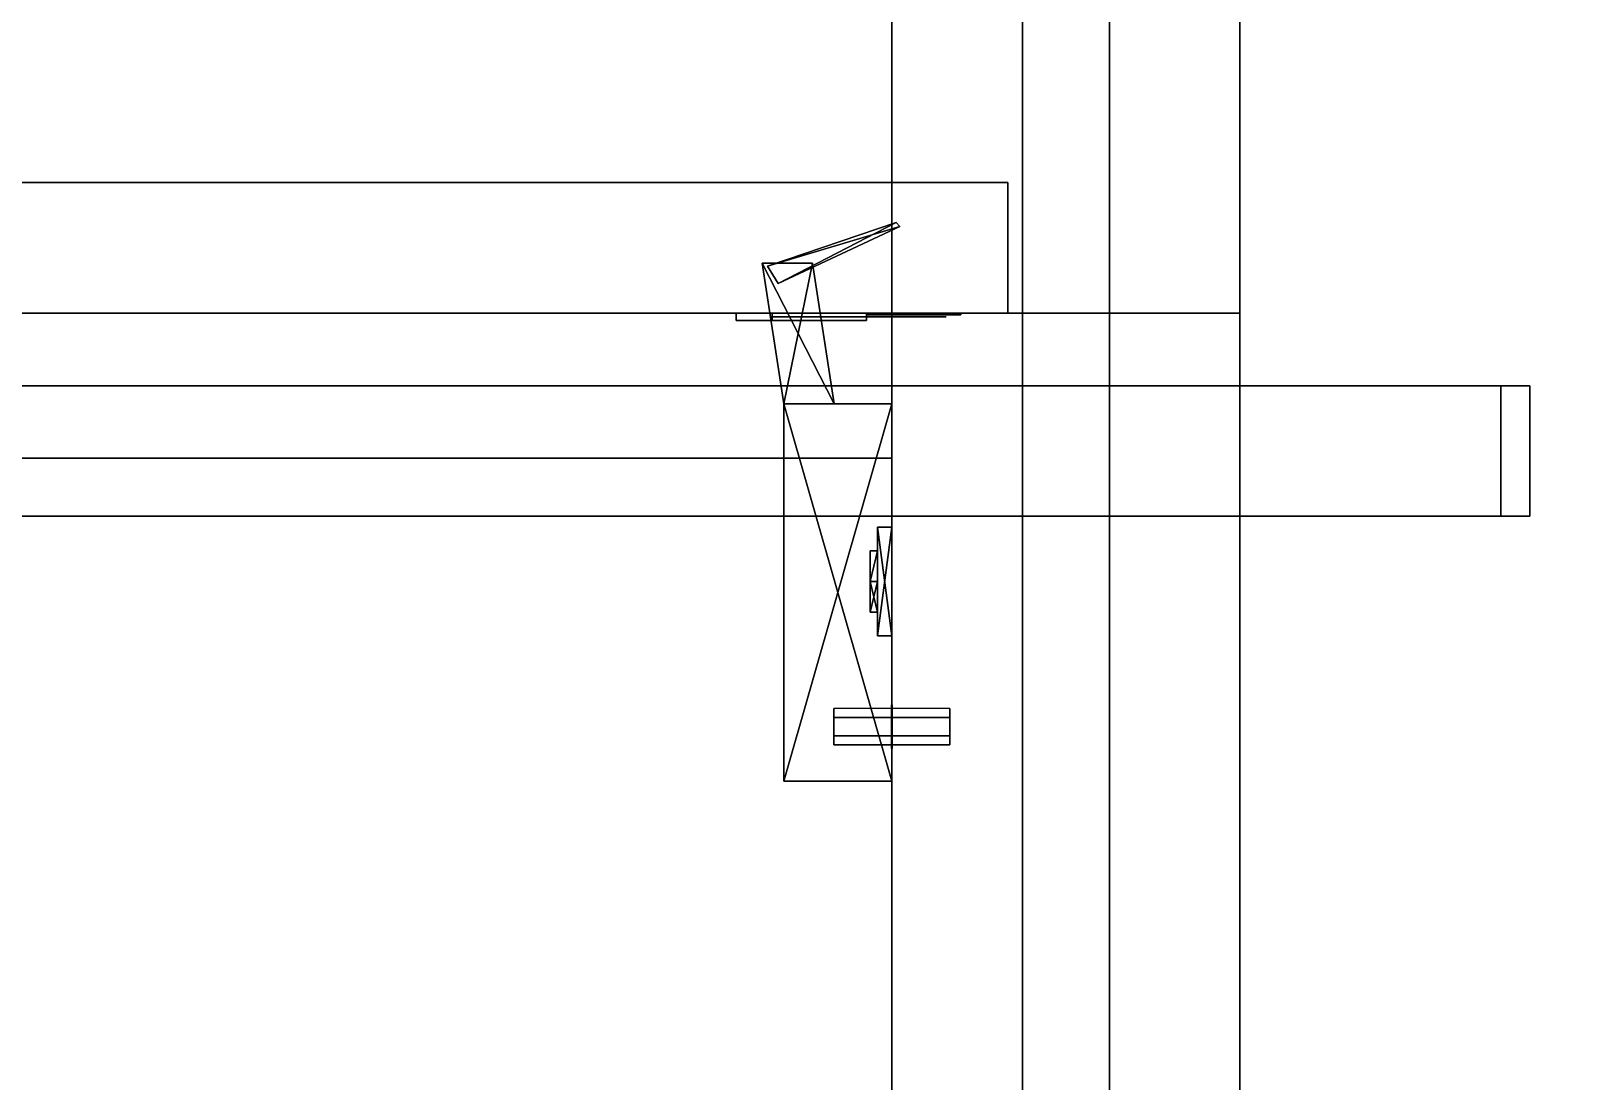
# Model space of a CAD drawing. Extents: x 0 to 5228, y -2725 to 0.
# Drawn here: x 3617.8 to 3831, y -1920.9 to -1776.1 of the extents above; entities that cross this region are included whole.
import ezdxf

# ---------------------------------------------------------------- set-up
doc = ezdxf.new("R2010")
doc.units = 0
for name, color, linetype in [('LAYER0', 7, 'CONTINUOUS'), ('LAYER1', 7, 'CONTINUOUS'), ('LAYER103', 7, 'CONTINUOUS'), ('LAYER104', 254, 'CONTINUOUS'), ('LAYER108', 28, 'CONTINUOUS'), ('LAYER109', 253, 'CONTINUOUS'), ('LAYER110', 28, 'CONTINUOUS'), ('LAYER111', 253, 'CONTINUOUS'), ('LAYER112', 251, 'CONTINUOUS'), ('LAYER3', 251, 'CONTINUOUS'), ('LAYER390', 251, 'CONTINUOUS'), ('LAYER394', 7, 'CONTINUOUS'), ('LAYER395', 7, 'CONTINUOUS'), ('LAYER396', 7, 'CONTINUOUS'), ('LAYER405', 7, 'CONTINUOUS'), ('LAYER419', 7, 'CONTINUOUS'), ('LAYER5', 251, 'CONTINUOUS'), ('LAYER847', 7, 'CONTINUOUS'), ('LAYER90', 7, 'CONTINUOUS'), ('LAYER91', 7, 'CONTINUOUS'), ('LAYER93', 7, 'CONTINUOUS')]:
    doc.layers.add(name, color=color, linetype=linetype)

msp = doc.modelspace()

# ---------------------------------------------------------------- linework, layer by layer
at = {"layer": 'LAYER0', "invisible_edges": 1}
for points in [[(5227.5, 0), (0, -2725.14), (0, 0), (5227.5, 0)], [(5227.5, -2725.14, 5), (0, 0, 5), (0, -2725.14, 5), (5227.5, -2725.14, 5)], [(0, 0, 5), (5227.5, -2725.14, 5), (5227.5, 0, 5), (0, 0, 5)], [(0, -2725.14), (5227.5, 0), (5227.5, -2725.14), (0, -2725.14)]]:
    msp.add_3dface(points, dxfattribs=at)
at = {"layer": 'LAYER103', "invisible_edges": 1}
for points in [[(3072.5, -2140.4, 2051), (3736.5, -1835, 2051), (3736.5, -2140.4, 2051), (3072.5, -2140.4, 2051)], [(3736.5, -1835, 2051), (3072.5, -2140.4, 2051), (3072.5, -1835, 2051), (3736.5, -1835, 2051)], [(3072.5, -1835, 2069), (3736.5, -1835, 2051), (3072.5, -1835, 2051), (3072.5, -1835, 2069)], [(3736.5, -1835, 2051), (3072.5, -1835, 2069), (3736.5, -1835, 2069), (3736.5, -1835, 2051)], [(3072.5, -1835, 2069), (3736.5, -2140.4, 2069), (3736.5, -1835, 2069), (3072.5, -1835, 2069)], [(3736.5, -2140.4, 2069), (3072.5, -1835, 2069), (3072.5, -2140.4, 2069), (3736.5, -2140.4, 2069)], [(3736.5, -2140.4, 2069), (3736.5, -1835, 2051), (3736.5, -1835, 2069), (3736.5, -2140.4, 2069)], [(3736.5, -1835, 2051), (3736.5, -2140.4, 2069), (3736.5, -2140.4, 2051), (3736.5, -1835, 2051)]]:
    msp.add_3dface(points, dxfattribs=at)
at = {"layer": 'LAYER104'}
for points in [[(3728.5, -1869.5, 2048.5), (3728.5, -1874.5, 2048.5), (3728.5, -1873.25, 2050.665), (3728.5, -1870.75, 2050.665)], [(3728.5, -1869.5, 2048.5), (3728.5, -1870.75, 2046.335), (3728.5, -1873.25, 2046.335), (3728.5, -1874.5, 2048.5)], [(3736.45, -1875, 2048.5), (3736.45, -1869, 2048.5), (3736.45, -1870.5, 2051.098), (3736.45, -1873.5, 2051.098)], [(3736.45, -1875, 2048.5), (3736.45, -1869, 2048.5), (3736.45, -1870.5, 2045.902), (3736.45, -1873.5, 2045.902)], [(3736.55, -1875, 2048.5), (3736.55, -1869, 2048.5), (3736.55, -1870.5, 2051.098), (3736.55, -1873.5, 2051.098)], [(3736.55, -1875, 2048.5), (3736.55, -1869, 2048.5), (3736.55, -1870.5, 2045.902), (3736.55, -1873.5, 2045.902)], [(3744.5, -1869.5, 2048.5), (3744.5, -1874.5, 2048.5), (3744.5, -1873.25, 2050.665), (3744.5, -1870.75, 2050.665)], [(3744.5, -1869.5, 2048.5), (3744.5, -1870.75, 2046.335), (3744.5, -1873.25, 2046.335), (3744.5, -1874.5, 2048.5)]]:
    msp.add_3dface(points, dxfattribs=at)
at = {"layer": 'LAYER108'}
for points in [[(3715, -1816, 1769), (3715, -1815, 1769), (3715, -1816, 1769)], [(3733, -1816, 1727), (3733, -1815, 1727), (3715, -1815, 1727), (3715, -1816, 1727)], [(3715, -1815, 1727), (3715, -1815, 1769), (3715, -1816, 1769), (3715, -1816, 1727)], [(3733, -1816, 1769), (3733, -1815, 1769), (3715, -1815, 1769), (3715, -1816, 1769)], [(3715, -1815, 1727), (3733, -1815, 1727), (3733, -1815, 1769), (3715, -1815, 1769)], [(3715, -1816, 1727), (3733, -1816, 1727), (3733, -1816, 1727), (3715, -1816, 1727)], [(3715, -1816, 1769), (3733, -1816, 1769), (3733, -1816, 1769), (3715, -1816, 1769)], [(3720, -1815, 1739), (3720, -1815, 1757), (3720, -1815, 1739)], [(3720, -1816, 1739), (3720, -1815, 1739), (3720, -1815, 1757), (3720, -1816, 1757)], [(3720, -1816, 1739), (3720, -1815, 1739), (3733, -1815, 1739), (3733, -1816, 1739)], [(3720, -1816, 1757), (3720, -1815, 1757), (3733, -1815, 1757), (3733, -1816, 1757)], [(3733, -1815, 1739), (3733, -1815, 1727), (3733, -1815, 1739)], [(3733, -1815, 1757), (3733, -1815, 1769), (3733, -1815, 1757)], [(3733, -1816, 1739), (3733, -1815, 1739), (3733, -1815, 1727), (3733, -1816, 1727)], [(3733, -1816, 1757), (3733, -1815, 1757), (3733, -1815, 1769), (3733, -1816, 1769)]]:
    msp.add_3dface(points, dxfattribs=at)
for points, invisible_edges in [([(3715, -1816, 1769), (3715, -1816, 1727), (3720, -1816, 1739), (3720, -1816, 1757)], 10), ([(3715, -1816, 1727), (3720, -1816, 1739), (3733, -1816, 1739), (3733, -1816, 1727)], 1), ([(3715, -1816, 1769), (3720, -1816, 1757), (3733, -1816, 1757), (3733, -1816, 1769)], 1), ([(3733, -1815.5, 1757), (3733, -1815.5, 1739), (3720, -1815.5, 1739), (3720, -1815.5, 1757)], 1), ([(3733, -1815.25, 1735), (3737.975, -1815.25, 1735.99), (3737, -1815.25, 1742.5), (3733, -1815.25, 1739)], 2), ([(3737.975, -1815.25, 1760.01), (3733, -1815.25, 1761), (3733, -1815.25, 1757), (3737, -1815.25, 1753.5)], 8), ([(3737.209, -1815.5, 1753.317), (3737, -1815.5, 1742.5), (3733, -1815.5, 1739), (3733, -1815.5, 1757)], 5), ([(3737.975, -1815.25, 1735.99), (3742.192, -1815.25, 1738.808), (3740.5, -1815.25, 1742.5), (3737, -1815.25, 1742.5)], 10), ([(3742.192, -1815.25, 1757.192), (3737.975, -1815.25, 1760.01), (3737, -1815.25, 1753.5), (3740.5, -1815.25, 1753.5)], 10), ([(3744, -1815.5, 1753.5), (3744, -1815.5, 1742.5), (3737, -1815.5, 1742.5), (3737.209, -1815.5, 1753.317)], 4), ([(3742.192, -1815.25, 1738.808), (3745.01, -1815.25, 1743.025), (3744, -1815.25, 1742.5), (3740.5, -1815.25, 1742.5)], 10), ([(3745.01, -1815.25, 1752.975), (3742.192, -1815.25, 1757.192), (3740.5, -1815.25, 1753.5), (3744, -1815.25, 1753.5)], 10), ([(3745.01, -1815.25, 1743.025), (3746, -1815.25, 1748), (3744, -1815.25, 1748), (3744, -1815.25, 1742.5)], 10), ([(3746, -1815.25, 1748), (3745.01, -1815.25, 1752.975), (3744, -1815.25, 1753.5), (3744, -1815.25, 1748)], 10)]:
    msp.add_3dface(points, dxfattribs=dict(at, invisible_edges=invisible_edges))
at = {"layer": 'LAYER109'}
for points in [[(3719.318, -1808.544, 1742.348), (3737.091, -1802.5, 1742.348), (3720.808, -1810.925, 1742.348), (3719.318, -1808.544, 1742.348)], [(3737.091, -1802.5, 1753.652), (3719.318, -1808.544, 1753.652), (3737.582, -1803.077, 1753.652), (3737.091, -1802.5, 1753.652)], [(3719.318, -1808.544, 1742.348), (3737.091, -1802.5, 1753.652), (3737.091, -1802.5, 1742.348), (3719.318, -1808.544, 1742.348)], [(3719.318, -1808.544, 1753.652), (3737.091, -1802.5, 1753.652), (3719.318, -1808.544, 1742.348), (3719.318, -1808.544, 1753.652)], [(3737.582, -1803.077, 1753.652), (3719.318, -1808.544, 1753.652), (3720.808, -1810.925, 1753.652), (3737.582, -1803.077, 1753.652)], [(3720.808, -1810.925, 1742.348), (3737.091, -1802.5, 1742.348), (3737.582, -1803.077, 1742.348), (3720.808, -1810.925, 1742.348)], [(3728.542, -1827.5, 1741.217), (3718.594, -1808.135, 1741.217), (3725.558, -1808.135, 1741.217), (3728.542, -1827.5, 1741.217)], [(3721.579, -1827.5, 1741.217), (3718.594, -1808.135, 1741.217), (3728.542, -1827.5, 1741.217), (3721.579, -1827.5, 1741.217)], [(3718.594, -1808.135, 1754.783), (3721.579, -1827.5, 1754.783), (3725.558, -1808.135, 1754.783), (3718.594, -1808.135, 1754.783)], [(3721.579, -1827.5, 1741.217), (3718.594, -1808.135, 1754.783), (3718.594, -1808.135, 1741.217), (3721.579, -1827.5, 1741.217)], [(3721.579, -1827.5, 1754.783), (3718.594, -1808.135, 1754.783), (3721.579, -1827.5, 1741.217), (3721.579, -1827.5, 1754.783)], [(3725.558, -1808.135, 1754.783), (3721.579, -1827.5, 1754.783), (3728.542, -1827.5, 1754.783), (3725.558, -1808.135, 1754.783)], [(3736.5, -1879.5, 1741.217), (3721.579, -1827.5, 1741.217), (3736.5, -1827.5, 1741.217), (3736.5, -1879.5, 1741.217)], [(3721.579, -1879.5, 1741.217), (3721.579, -1827.5, 1741.217), (3736.5, -1879.5, 1741.217), (3721.579, -1879.5, 1741.217)], [(3736.5, -1827.5, 1754.783), (3721.579, -1879.5, 1754.783), (3736.5, -1879.5, 1754.783), (3736.5, -1827.5, 1754.783)], [(3721.579, -1827.5, 1754.783), (3721.579, -1879.5, 1754.783), (3736.5, -1827.5, 1754.783), (3721.579, -1827.5, 1754.783)], [(3721.579, -1879.5, 1741.217), (3721.579, -1827.5, 1754.783), (3721.579, -1827.5, 1741.217), (3721.579, -1879.5, 1741.217)], [(3721.579, -1879.5, 1754.783), (3721.579, -1827.5, 1754.783), (3721.579, -1879.5, 1741.217), (3721.579, -1879.5, 1754.783)], [(3736.5, -1859.5, 1774), (3736.5, -1844.5, 1774), (3734.51, -1844.5, 1774), (3736.5, -1859.5, 1774)], [(3734.51, -1859.5, 1774), (3736.5, -1859.5, 1774), (3734.51, -1844.5, 1774), (3734.51, -1859.5, 1774)], [(3736.5, -1844.5, 1722), (3736.5, -1859.5, 1722), (3734.51, -1859.5, 1722), (3736.5, -1844.5, 1722)], [(3734.51, -1844.5, 1722), (3736.5, -1844.5, 1722), (3734.51, -1859.5, 1722), (3734.51, -1844.5, 1722)], [(3734.51, -1844.5, 1774), (3736.5, -1844.5, 1774), (3736.5, -1844.5, 1722), (3734.51, -1844.5, 1774)], [(3734.51, -1844.5, 1722), (3734.51, -1844.5, 1774), (3736.5, -1844.5, 1722), (3734.51, -1844.5, 1722)], [(3734.51, -1859.5, 1774), (3734.51, -1844.5, 1774), (3734.51, -1844.5, 1722), (3734.51, -1859.5, 1774)], [(3734.51, -1859.5, 1722), (3734.51, -1859.5, 1774), (3734.51, -1844.5, 1722), (3734.51, -1859.5, 1722)], [(3734.51, -1847.757, 1766.087), (3733.516, -1852, 1761.291), (3733.516, -1847.757, 1766.087), (3734.51, -1847.757, 1766.087)], [(3734.51, -1852, 1761.291), (3733.516, -1852, 1761.291), (3734.51, -1847.757, 1766.087), (3734.51, -1852, 1761.291)], [(3734.51, -1847.757, 1766.087), (3733.516, -1852, 1770.883), (3734.51, -1852, 1770.883), (3734.51, -1847.757, 1766.087)], [(3733.516, -1847.757, 1766.087), (3733.516, -1852, 1770.883), (3734.51, -1847.757, 1766.087), (3733.516, -1847.757, 1766.087)], [(3733.516, -1847.757, 1766.087), (3733.516, -1856.243, 1766.087), (3733.516, -1852, 1770.883), (3733.516, -1847.757, 1766.087)], [(3733.516, -1852, 1761.291), (3733.516, -1856.243, 1766.087), (3733.516, -1847.757, 1766.087), (3733.516, -1852, 1761.291)], [(3734.51, -1847.757, 1729.913), (3733.516, -1852, 1725.117), (3733.516, -1847.757, 1729.913), (3734.51, -1847.757, 1729.913)], [(3734.51, -1852, 1725.117), (3733.516, -1852, 1725.117), (3734.51, -1847.757, 1729.913), (3734.51, -1852, 1725.117)], [(3734.51, -1847.757, 1729.913), (3733.516, -1852, 1734.709), (3734.51, -1852, 1734.709), (3734.51, -1847.757, 1729.913)], [(3733.516, -1847.757, 1729.913), (3733.516, -1852, 1734.709), (3734.51, -1847.757, 1729.913), (3733.516, -1847.757, 1729.913)], [(3733.516, -1847.757, 1729.913), (3733.516, -1856.243, 1729.913), (3733.516, -1852, 1734.709), (3733.516, -1847.757, 1729.913)], [(3733.516, -1852, 1725.117), (3733.516, -1856.243, 1729.913), (3733.516, -1847.757, 1729.913), (3733.516, -1852, 1725.117)], [(3734.51, -1847.757, 1766.087), (3734.51, -1852, 1761.291), (3734.51, -1852, 1770.883), (3734.51, -1847.757, 1766.087)], [(3734.51, -1847.757, 1729.913), (3734.51, -1852, 1725.117), (3734.51, -1852, 1734.709), (3734.51, -1847.757, 1729.913)], [(3734.51, -1852, 1761.291), (3733.516, -1856.243, 1766.087), (3733.516, -1852, 1761.291), (3734.51, -1852, 1761.291)], [(3734.51, -1856.243, 1766.087), (3733.516, -1856.243, 1766.087), (3734.51, -1852, 1761.291), (3734.51, -1856.243, 1766.087)], [(3734.51, -1856.243, 1766.087), (3733.516, -1852, 1770.883), (3733.516, -1856.243, 1766.087), (3734.51, -1856.243, 1766.087)], [(3734.51, -1852, 1770.883), (3733.516, -1852, 1770.883), (3734.51, -1856.243, 1766.087), (3734.51, -1852, 1770.883)], [(3734.51, -1852, 1725.117), (3733.516, -1856.243, 1729.913), (3733.516, -1852, 1725.117), (3734.51, -1852, 1725.117)], [(3734.51, -1856.243, 1729.913), (3733.516, -1856.243, 1729.913), (3734.51, -1852, 1725.117), (3734.51, -1856.243, 1729.913)], [(3734.51, -1856.243, 1729.913), (3733.516, -1852, 1734.709), (3733.516, -1856.243, 1729.913), (3734.51, -1856.243, 1729.913)], [(3734.51, -1852, 1734.709), (3733.516, -1852, 1734.709), (3734.51, -1856.243, 1729.913), (3734.51, -1852, 1734.709)], [(3734.51, -1852, 1761.291), (3734.51, -1856.243, 1766.087), (3734.51, -1852, 1770.883), (3734.51, -1852, 1761.291)], [(3734.51, -1852, 1725.117), (3734.51, -1856.243, 1729.913), (3734.51, -1852, 1734.709), (3734.51, -1852, 1725.117)], [(3736.5, -1859.5, 1722), (3736.5, -1859.5, 1774), (3734.51, -1859.5, 1774), (3736.5, -1859.5, 1722)], [(3734.51, -1859.5, 1722), (3736.5, -1859.5, 1722), (3734.51, -1859.5, 1774), (3734.51, -1859.5, 1722)], [(3736.5, -1879.5, 1754.783), (3721.579, -1879.5, 1741.217), (3736.5, -1879.5, 1741.217), (3736.5, -1879.5, 1754.783)], [(3721.579, -1879.5, 1754.783), (3721.579, -1879.5, 1741.217), (3736.5, -1879.5, 1754.783), (3721.579, -1879.5, 1754.783)]]:
    msp.add_3dface(points, dxfattribs=at)
at = {"layer": 'LAYER110'}
for points in [[(3715, -1816, 2393), (3715, -1815, 2393), (3715, -1816, 2393)], [(3733, -1816, 2351), (3733, -1815, 2351), (3715, -1815, 2351), (3715, -1816, 2351)], [(3715, -1815, 2351), (3715, -1815, 2393), (3715, -1816, 2393), (3715, -1816, 2351)], [(3733, -1816, 2393), (3733, -1815, 2393), (3715, -1815, 2393), (3715, -1816, 2393)], [(3715, -1815, 2351), (3733, -1815, 2351), (3733, -1815, 2393), (3715, -1815, 2393)], [(3715, -1816, 2351), (3733, -1816, 2351), (3733, -1816, 2351), (3715, -1816, 2351)], [(3715, -1816, 2393), (3733, -1816, 2393), (3733, -1816, 2393), (3715, -1816, 2393)], [(3720, -1815, 2363), (3720, -1815, 2381), (3720, -1815, 2363)], [(3720, -1816, 2363), (3720, -1815, 2363), (3720, -1815, 2381), (3720, -1816, 2381)], [(3720, -1816, 2363), (3720, -1815, 2363), (3733, -1815, 2363), (3733, -1816, 2363)], [(3720, -1816, 2381), (3720, -1815, 2381), (3733, -1815, 2381), (3733, -1816, 2381)], [(3733, -1815, 2363), (3733, -1815, 2351), (3733, -1815, 2363)], [(3733, -1815, 2381), (3733, -1815, 2393), (3733, -1815, 2381)], [(3733, -1816, 2363), (3733, -1815, 2363), (3733, -1815, 2351), (3733, -1816, 2351)], [(3733, -1816, 2381), (3733, -1815, 2381), (3733, -1815, 2393), (3733, -1816, 2393)]]:
    msp.add_3dface(points, dxfattribs=at)
for points, invisible_edges in [([(3715, -1816, 2393), (3715, -1816, 2351), (3720, -1816, 2363), (3720, -1816, 2381)], 10), ([(3715, -1816, 2351), (3720, -1816, 2363), (3733, -1816, 2363), (3733, -1816, 2351)], 1), ([(3715, -1816, 2393), (3720, -1816, 2381), (3733, -1816, 2381), (3733, -1816, 2393)], 1), ([(3733, -1815.5, 2381), (3733, -1815.5, 2363), (3720, -1815.5, 2363), (3720, -1815.5, 2381)], 1), ([(3733, -1815.25, 2359), (3737.975, -1815.25, 2359.99), (3737, -1815.25, 2366.5), (3733, -1815.25, 2363)], 2), ([(3737.975, -1815.25, 2384.01), (3733, -1815.25, 2385), (3733, -1815.25, 2381), (3737, -1815.25, 2377.5)], 8), ([(3737.209, -1815.5, 2377.317), (3737, -1815.5, 2366.5), (3733, -1815.5, 2363), (3733, -1815.5, 2381)], 5), ([(3737.975, -1815.25, 2359.99), (3742.192, -1815.25, 2362.808), (3740.5, -1815.25, 2366.5), (3737, -1815.25, 2366.5)], 10), ([(3742.192, -1815.25, 2381.192), (3737.975, -1815.25, 2384.01), (3737, -1815.25, 2377.5), (3740.5, -1815.25, 2377.5)], 10), ([(3744, -1815.5, 2377.5), (3744, -1815.5, 2366.5), (3737, -1815.5, 2366.5), (3737.209, -1815.5, 2377.317)], 4), ([(3742.192, -1815.25, 2362.808), (3745.01, -1815.25, 2367.025), (3744, -1815.25, 2366.5), (3740.5, -1815.25, 2366.5)], 10), ([(3745.01, -1815.25, 2376.975), (3742.192, -1815.25, 2381.192), (3740.5, -1815.25, 2377.5), (3744, -1815.25, 2377.5)], 10), ([(3745.01, -1815.25, 2367.025), (3746, -1815.25, 2372), (3744, -1815.25, 2372), (3744, -1815.25, 2366.5)], 10), ([(3746, -1815.25, 2372), (3745.01, -1815.25, 2376.975), (3744, -1815.25, 2377.5), (3744, -1815.25, 2372)], 10)]:
    msp.add_3dface(points, dxfattribs=dict(at, invisible_edges=invisible_edges))
at = {"layer": 'LAYER111'}
for points in [[(3719.318, -1808.544, 2366.348), (3737.091, -1802.5, 2366.348), (3720.808, -1810.925, 2366.348), (3719.318, -1808.544, 2366.348)], [(3737.091, -1802.5, 2377.652), (3719.318, -1808.544, 2377.652), (3737.582, -1803.077, 2377.652), (3737.091, -1802.5, 2377.652)], [(3719.318, -1808.544, 2366.348), (3737.091, -1802.5, 2377.652), (3737.091, -1802.5, 2366.348), (3719.318, -1808.544, 2366.348)], [(3719.318, -1808.544, 2377.652), (3737.091, -1802.5, 2377.652), (3719.318, -1808.544, 2366.348), (3719.318, -1808.544, 2377.652)], [(3737.582, -1803.077, 2377.652), (3719.318, -1808.544, 2377.652), (3720.808, -1810.925, 2377.652), (3737.582, -1803.077, 2377.652)], [(3720.808, -1810.925, 2366.348), (3737.091, -1802.5, 2366.348), (3737.582, -1803.077, 2366.348), (3720.808, -1810.925, 2366.348)], [(3728.542, -1827.5, 2365.217), (3718.594, -1808.135, 2365.217), (3725.558, -1808.135, 2365.217), (3728.542, -1827.5, 2365.217)], [(3721.579, -1827.5, 2365.217), (3718.594, -1808.135, 2365.217), (3728.542, -1827.5, 2365.217), (3721.579, -1827.5, 2365.217)], [(3718.594, -1808.135, 2378.783), (3721.579, -1827.5, 2378.783), (3725.558, -1808.135, 2378.783), (3718.594, -1808.135, 2378.783)], [(3721.579, -1827.5, 2365.217), (3718.594, -1808.135, 2378.783), (3718.594, -1808.135, 2365.217), (3721.579, -1827.5, 2365.217)], [(3721.579, -1827.5, 2378.783), (3718.594, -1808.135, 2378.783), (3721.579, -1827.5, 2365.217), (3721.579, -1827.5, 2378.783)], [(3725.558, -1808.135, 2378.783), (3721.579, -1827.5, 2378.783), (3728.542, -1827.5, 2378.783), (3725.558, -1808.135, 2378.783)], [(3736.5, -1879.5, 2365.217), (3721.579, -1827.5, 2365.217), (3736.5, -1827.5, 2365.217), (3736.5, -1879.5, 2365.217)], [(3721.579, -1879.5, 2365.217), (3721.579, -1827.5, 2365.217), (3736.5, -1879.5, 2365.217), (3721.579, -1879.5, 2365.217)], [(3736.5, -1827.5, 2378.783), (3721.579, -1879.5, 2378.783), (3736.5, -1879.5, 2378.783), (3736.5, -1827.5, 2378.783)], [(3721.579, -1827.5, 2378.783), (3721.579, -1879.5, 2378.783), (3736.5, -1827.5, 2378.783), (3721.579, -1827.5, 2378.783)], [(3721.579, -1879.5, 2365.217), (3721.579, -1827.5, 2378.783), (3721.579, -1827.5, 2365.217), (3721.579, -1879.5, 2365.217)], [(3721.579, -1879.5, 2378.783), (3721.579, -1827.5, 2378.783), (3721.579, -1879.5, 2365.217), (3721.579, -1879.5, 2378.783)], [(3736.5, -1859.5, 2398), (3736.5, -1844.5, 2398), (3734.51, -1844.5, 2398), (3736.5, -1859.5, 2398)], [(3734.51, -1859.5, 2398), (3736.5, -1859.5, 2398), (3734.51, -1844.5, 2398), (3734.51, -1859.5, 2398)], [(3736.5, -1844.5, 2346), (3736.5, -1859.5, 2346), (3734.51, -1859.5, 2346), (3736.5, -1844.5, 2346)], [(3734.51, -1844.5, 2346), (3736.5, -1844.5, 2346), (3734.51, -1859.5, 2346), (3734.51, -1844.5, 2346)], [(3734.51, -1844.5, 2398), (3736.5, -1844.5, 2398), (3736.5, -1844.5, 2346), (3734.51, -1844.5, 2398)], [(3734.51, -1844.5, 2346), (3734.51, -1844.5, 2398), (3736.5, -1844.5, 2346), (3734.51, -1844.5, 2346)], [(3734.51, -1859.5, 2398), (3734.51, -1844.5, 2398), (3734.51, -1844.5, 2346), (3734.51, -1859.5, 2398)], [(3734.51, -1859.5, 2346), (3734.51, -1859.5, 2398), (3734.51, -1844.5, 2346), (3734.51, -1859.5, 2346)], [(3734.51, -1847.757, 2390.087), (3733.516, -1852, 2385.291), (3733.516, -1847.757, 2390.087), (3734.51, -1847.757, 2390.087)], [(3734.51, -1852, 2385.291), (3733.516, -1852, 2385.291), (3734.51, -1847.757, 2390.087), (3734.51, -1852, 2385.291)], [(3734.51, -1847.757, 2390.087), (3733.516, -1852, 2394.883), (3734.51, -1852, 2394.883), (3734.51, -1847.757, 2390.087)], [(3733.516, -1847.757, 2390.087), (3733.516, -1852, 2394.883), (3734.51, -1847.757, 2390.087), (3733.516, -1847.757, 2390.087)], [(3733.516, -1847.757, 2390.087), (3733.516, -1856.243, 2390.087), (3733.516, -1852, 2394.883), (3733.516, -1847.757, 2390.087)], [(3733.516, -1852, 2385.291), (3733.516, -1856.243, 2390.087), (3733.516, -1847.757, 2390.087), (3733.516, -1852, 2385.291)], [(3734.51, -1847.757, 2353.913), (3733.516, -1852, 2349.117), (3733.516, -1847.757, 2353.913), (3734.51, -1847.757, 2353.913)], [(3734.51, -1852, 2349.117), (3733.516, -1852, 2349.117), (3734.51, -1847.757, 2353.913), (3734.51, -1852, 2349.117)], [(3734.51, -1847.757, 2353.913), (3733.516, -1852, 2358.709), (3734.51, -1852, 2358.709), (3734.51, -1847.757, 2353.913)], [(3733.516, -1847.757, 2353.913), (3733.516, -1852, 2358.709), (3734.51, -1847.757, 2353.913), (3733.516, -1847.757, 2353.913)], [(3733.516, -1847.757, 2353.913), (3733.516, -1856.243, 2353.913), (3733.516, -1852, 2358.709), (3733.516, -1847.757, 2353.913)], [(3733.516, -1852, 2349.117), (3733.516, -1856.243, 2353.913), (3733.516, -1847.757, 2353.913), (3733.516, -1852, 2349.117)], [(3734.51, -1847.757, 2390.087), (3734.51, -1852, 2385.291), (3734.51, -1852, 2394.883), (3734.51, -1847.757, 2390.087)], [(3734.51, -1847.757, 2353.913), (3734.51, -1852, 2349.117), (3734.51, -1852, 2358.709), (3734.51, -1847.757, 2353.913)], [(3734.51, -1852, 2385.291), (3733.516, -1856.243, 2390.087), (3733.516, -1852, 2385.291), (3734.51, -1852, 2385.291)], [(3734.51, -1856.243, 2390.087), (3733.516, -1856.243, 2390.087), (3734.51, -1852, 2385.291), (3734.51, -1856.243, 2390.087)], [(3734.51, -1856.243, 2390.087), (3733.516, -1852, 2394.883), (3733.516, -1856.243, 2390.087), (3734.51, -1856.243, 2390.087)], [(3734.51, -1852, 2394.883), (3733.516, -1852, 2394.883), (3734.51, -1856.243, 2390.087), (3734.51, -1852, 2394.883)], [(3734.51, -1852, 2349.117), (3733.516, -1856.243, 2353.913), (3733.516, -1852, 2349.117), (3734.51, -1852, 2349.117)], [(3734.51, -1856.243, 2353.913), (3733.516, -1856.243, 2353.913), (3734.51, -1852, 2349.117), (3734.51, -1856.243, 2353.913)], [(3734.51, -1856.243, 2353.913), (3733.516, -1852, 2358.709), (3733.516, -1856.243, 2353.913), (3734.51, -1856.243, 2353.913)], [(3734.51, -1852, 2358.709), (3733.516, -1852, 2358.709), (3734.51, -1856.243, 2353.913), (3734.51, -1852, 2358.709)], [(3734.51, -1852, 2385.291), (3734.51, -1856.243, 2390.087), (3734.51, -1852, 2394.883), (3734.51, -1852, 2385.291)], [(3734.51, -1852, 2349.117), (3734.51, -1856.243, 2353.913), (3734.51, -1852, 2358.709), (3734.51, -1852, 2349.117)], [(3736.5, -1859.5, 2346), (3736.5, -1859.5, 2398), (3734.51, -1859.5, 2398), (3736.5, -1859.5, 2346)], [(3734.51, -1859.5, 2346), (3736.5, -1859.5, 2346), (3734.51, -1859.5, 2398), (3734.51, -1859.5, 2346)], [(3736.5, -1879.5, 2378.783), (3721.579, -1879.5, 2365.217), (3736.5, -1879.5, 2365.217), (3736.5, -1879.5, 2378.783)], [(3721.579, -1879.5, 2378.783), (3721.579, -1879.5, 2365.217), (3736.5, -1879.5, 2378.783), (3721.579, -1879.5, 2378.783)]]:
    msp.add_3dface(points, dxfattribs=at)
at = {"layer": 'LAYER112', "invisible_edges": 1}
for points in [[(3406, -1815, 1620), (3752.5, -1797, 1620), (3752.5, -1815, 1620), (3406, -1815, 1620)], [(3752.5, -1797, 1620), (3406, -1815, 1620), (3406, -1797, 1620), (3752.5, -1797, 1620)], [(3406, -1797, 2472), (3752.5, -1815, 2472), (3752.5, -1797, 2472), (3406, -1797, 2472)], [(3752.5, -1815, 2472), (3406, -1797, 2472), (3406, -1815, 2472), (3752.5, -1815, 2472)], [(3752.5, -1797, 1620), (3406, -1797, 2472), (3752.5, -1797, 2472), (3752.5, -1797, 1620)], [(3406, -1797, 2472), (3752.5, -1797, 1620), (3406, -1797, 1620), (3406, -1797, 2472)], [(3752.5, -1797, 1620), (3752.5, -1815, 2472), (3752.5, -1815, 1620), (3752.5, -1797, 1620)], [(3752.5, -1815, 2472), (3752.5, -1797, 1620), (3752.5, -1797, 2472), (3752.5, -1815, 2472)], [(3406, -1815, 1620), (3752.5, -1815, 2472), (3406, -1815, 2472), (3406, -1815, 1620)], [(3752.5, -1815, 2472), (3406, -1815, 1620), (3752.5, -1815, 1620), (3752.5, -1815, 2472)]]:
    msp.add_3dface(points, dxfattribs=at)
at = {"layer": 'LAYER3', "invisible_edges": 1}
for points in [[(3824.5, -1825, 1645), (3754.5, -1843, 1645), (3754.5, -1825, 1645), (3824.5, -1825, 1645)], [(3754.5, -1843, 1645), (3824.5, -1825, 1645), (3824.5, -1843, 1645), (3754.5, -1843, 1645)], [(3754.5, -1825, 2475), (3754.5, -1843, 1645), (3754.5, -1843, 2475), (3754.5, -1825, 2475)], [(3754.5, -1843, 1645), (3754.5, -1825, 2475), (3754.5, -1825, 1645), (3754.5, -1843, 1645)], [(3824.5, -1843, 2475), (3754.5, -1825, 2475), (3754.5, -1843, 2475), (3824.5, -1843, 2475)], [(3754.5, -1825, 2475), (3824.5, -1843, 2475), (3824.5, -1825, 2475), (3754.5, -1825, 2475)], [(3754.5, -1825, 2475), (3824.5, -1825, 1645), (3754.5, -1825, 1645), (3754.5, -1825, 2475)], [(3824.5, -1825, 1645), (3754.5, -1825, 2475), (3824.5, -1825, 2475), (3824.5, -1825, 1645)], [(3824.5, -1825, 1645), (3824.5, -1843, 2475), (3824.5, -1843, 1645), (3824.5, -1825, 1645)], [(3824.5, -1843, 2475), (3824.5, -1825, 1645), (3824.5, -1825, 2475), (3824.5, -1843, 2475)], [(3824.5, -1843, 2475), (3754.5, -1843, 1645), (3824.5, -1843, 1645), (3824.5, -1843, 2475)], [(3754.5, -1843, 1645), (3824.5, -1843, 2475), (3754.5, -1843, 2475), (3754.5, -1843, 1645)]]:
    msp.add_3dface(points, dxfattribs=at)
at = {"layer": 'LAYER390', "invisible_edges": 1}
for points in [[(3784.5, -2165, 1645), (3054.5, -1815, 1645), (3054.5, -2165, 1645), (3784.5, -2165, 1645)], [(3054.5, -1815, 1645), (3784.5, -2165, 1645), (3784.5, -1815, 1645), (3054.5, -1815, 1645)], [(3784.5, -1815, 1627), (3054.5, -1815, 1645), (3784.5, -1815, 1645), (3784.5, -1815, 1627)], [(3054.5, -1815, 1645), (3784.5, -1815, 1627), (3054.5, -1815, 1627), (3054.5, -1815, 1645)], [(3784.5, -1815, 1627), (3054.5, -2165, 1627), (3054.5, -1815, 1627), (3784.5, -1815, 1627)], [(3054.5, -2165, 1627), (3784.5, -1815, 1627), (3784.5, -2165, 1627), (3054.5, -2165, 1627)], [(3784.5, -2165, 1645), (3784.5, -1815, 1627), (3784.5, -1815, 1645), (3784.5, -2165, 1645)], [(3784.5, -1815, 1627), (3784.5, -2165, 1645), (3784.5, -2165, 1627), (3784.5, -1815, 1627)]]:
    msp.add_3dface(points, dxfattribs=at)
at = {"layer": 'LAYER394'}
for points, invisible_edges in [([(3784.5, -1565, 885), (2281.5, -2165, 885), (2281.5, -1565, 885), (3784.5, -1565, 885)], 3), ([(2281.5, -2165, 885), (3784.5, -1565, 885), (3784.5, -2165, 885), (2281.5, -2165, 885)], 1), ([(2281.5, -1565, 940), (2281.5, -2165, 940), (3784.5, -2165, 940), (2281.5, -1565, 940)], 5), ([(2281.5, -1565, 940), (3784.5, -2165, 940), (3784.5, -1565, 940), (2281.5, -1565, 940)], 1), ([(3784.5, -1565, 885), (3784.5, -2165, 940), (3784.5, -2165, 885), (3784.5, -1565, 885)], 1), ([(3784.5, -2165, 940), (3784.5, -1565, 885), (3784.5, -1565, 940), (3784.5, -2165, 940)], 1)]:
    msp.add_3dface(points, dxfattribs=dict(at, invisible_edges=invisible_edges))
at = {"layer": 'LAYER395'}
for points, invisible_edges in [([(3784.5, -1565, 940), (3766.5, -2147, 940), (3766.5, -1565, 940), (3784.5, -1565, 940)], 1), ([(3784.5, -2165, 940), (3766.5, -2147, 940), (3784.5, -1565, 940), (3784.5, -2165, 940)], 3), ([(3766.5, -1565, 1040), (3766.5, -2147, 940), (3766.5, -2147, 1040), (3766.5, -1565, 1040)], 1), ([(3766.5, -2147, 940), (3766.5, -1565, 1040), (3766.5, -1565, 940), (3766.5, -2147, 940)], 1), ([(3766.5, -2147, 1040), (3784.5, -2165, 1040), (3766.5, -1565, 1040), (3766.5, -2147, 1040)], 3), ([(3766.5, -1565, 1040), (3784.5, -2165, 1040), (3784.5, -1565, 1040), (3766.5, -1565, 1040)], 1), ([(3784.5, -1565, 940), (3784.5, -2165, 1040), (3784.5, -2165, 940), (3784.5, -1565, 940)], 1), ([(3784.5, -2165, 1040), (3784.5, -1565, 940), (3784.5, -1565, 1040), (3784.5, -2165, 1040)], 1)]:
    msp.add_3dface(points, dxfattribs=dict(at, invisible_edges=invisible_edges))
at = {"layer": 'LAYER396', "invisible_edges": 1}
for points in [[(3907.5, -1565, 5), (3784.5, -2165, 5), (3784.5, -1565, 5), (3907.5, -1565, 5)], [(3784.5, -2165, 5), (3907.5, -1565, 5), (3907.5, -2165, 5), (3784.5, -2165, 5)], [(3784.5, -1565, 2523), (3784.5, -2165, 5), (3784.5, -2165, 2523), (3784.5, -1565, 2523)], [(3784.5, -2165, 5), (3784.5, -1565, 2523), (3784.5, -1565, 5), (3784.5, -2165, 5)]]:
    msp.add_3dface(points, dxfattribs=at)
at = {"layer": 'LAYER405', "invisible_edges": 1}
for points in [[(3072.5, -2165, 156), (3736.5, -1595, 156), (3736.5, -2165, 156), (3072.5, -2165, 156)], [(3736.5, -1595, 156), (3072.5, -2165, 156), (3072.5, -1595, 156), (3736.5, -1595, 156)], [(3072.5, -1595, 174), (3736.5, -2165, 174), (3736.5, -1595, 174), (3072.5, -1595, 174)], [(3736.5, -2165, 174), (3072.5, -1595, 174), (3072.5, -2165, 174), (3736.5, -2165, 174)], [(3736.5, -2165, 174), (3736.5, -1595, 156), (3736.5, -1595, 174), (3736.5, -2165, 174)], [(3736.5, -1595, 156), (3736.5, -2165, 174), (3736.5, -2165, 156), (3736.5, -1595, 156)]]:
    msp.add_3dface(points, dxfattribs=at)
at = {"layer": 'LAYER419', "invisible_edges": 1}
for points in [[(3736.5, -2165, 885), (3736.5, -1595, 155), (3736.5, -2165, 155), (3736.5, -2165, 885)], [(3736.5, -1595, 155), (3736.5, -2165, 885), (3736.5, -1595, 885), (3736.5, -1595, 155)], [(3754.5, -2165, 155), (3736.5, -1595, 155), (3754.5, -1595, 155), (3754.5, -2165, 155)], [(3736.5, -1595, 155), (3754.5, -2165, 155), (3736.5, -2165, 155), (3736.5, -1595, 155)], [(3736.5, -2165, 885), (3754.5, -1595, 885), (3736.5, -1595, 885), (3736.5, -2165, 885)], [(3754.5, -1595, 885), (3736.5, -2165, 885), (3754.5, -2165, 885), (3754.5, -1595, 885)], [(3754.5, -1595, 885), (3754.5, -2165, 155), (3754.5, -1595, 155), (3754.5, -1595, 885)], [(3754.5, -2165, 155), (3754.5, -1595, 885), (3754.5, -2165, 885), (3754.5, -2165, 155)]]:
    msp.add_3dface(points, dxfattribs=at)
at = {"layer": 'LAYER5', "invisible_edges": 1}
for points in [[(2299.5, -1825, 2475), (3820.5, -1843, 2475), (2299.5, -1843, 2475), (2299.5, -1825, 2475)], [(3820.5, -1843, 2475), (2299.5, -1825, 2475), (3820.5, -1825, 2475), (3820.5, -1843, 2475)], [(3820.5, -1825, 2545), (2299.5, -1843, 2545), (3820.5, -1843, 2545), (3820.5, -1825, 2545)], [(2299.5, -1843, 2545), (3820.5, -1825, 2545), (2299.5, -1825, 2545), (2299.5, -1843, 2545)], [(2299.5, -1825, 2475), (3820.5, -1825, 2545), (3820.5, -1825, 2475), (2299.5, -1825, 2475)], [(3820.5, -1825, 2545), (2299.5, -1825, 2475), (2299.5, -1825, 2545), (3820.5, -1825, 2545)], [(3820.5, -1825, 2545), (3820.5, -1843, 2475), (3820.5, -1825, 2475), (3820.5, -1825, 2545)], [(3820.5, -1843, 2475), (3820.5, -1825, 2545), (3820.5, -1843, 2545), (3820.5, -1843, 2475)], [(2299.5, -1843, 2545), (3820.5, -1843, 2475), (3820.5, -1843, 2545), (2299.5, -1843, 2545)], [(3820.5, -1843, 2475), (2299.5, -1843, 2545), (2299.5, -1843, 2475), (3820.5, -1843, 2475)]]:
    msp.add_3dface(points, dxfattribs=at)
at = {"layer": 'LAYER847'}
for points, invisible_edges in [([(3784.5, -2165, 5), (2085.5, -1897, 5), (2324.5, -1615, 5), (3784.5, -2165, 5)], 5), ([(2085.5, -1897, 155), (3784.5, -2165, 155), (2324.5, -1615, 155), (2085.5, -1897, 155)], 3), ([(3784.5, -2165, 5), (2324.5, -1615, 5), (3784.5, -1615, 5), (3784.5, -2165, 5)], 1), ([(2324.5, -1615, 155), (3784.5, -2165, 155), (3784.5, -1615, 155), (2324.5, -1615, 155)], 1), ([(3784.5, -1615, 5), (3784.5, -2165, 155), (3784.5, -2165, 5), (3784.5, -1615, 5)], 1), ([(3784.5, -2165, 155), (3784.5, -1615, 5), (3784.5, -1615, 155), (3784.5, -2165, 155)], 1), ([(1005.5, -2165, 5), (2085.5, -1897, 5), (3784.5, -2165, 5), (1005.5, -2165, 5)], 3), ([(3784.5, -2165, 155), (1005.5, -1897, 155), (1005.5, -2165, 155), (3784.5, -2165, 155)], 1), ([(1005.5, -1897, 155), (3784.5, -2165, 155), (2085.5, -1897, 155), (1005.5, -1897, 155)], 3)]:
    msp.add_3dface(points, dxfattribs=dict(at, invisible_edges=invisible_edges))
at = {"layer": 'LAYER90', "invisible_edges": 1}
for points in [[(3736.5, -2165, 2474), (3072.5, -1815, 2474), (3072.5, -2165, 2474), (3736.5, -2165, 2474)], [(3072.5, -1815, 2474), (3736.5, -2165, 2474), (3736.5, -1815, 2474), (3072.5, -1815, 2474)], [(3736.5, -1815, 2456), (3072.5, -1815, 2474), (3736.5, -1815, 2474), (3736.5, -1815, 2456)], [(3072.5, -1815, 2474), (3736.5, -1815, 2456), (3072.5, -1815, 2456), (3072.5, -1815, 2474)], [(3736.5, -1815, 2456), (3072.5, -2165, 2456), (3072.5, -1815, 2456), (3736.5, -1815, 2456)], [(3072.5, -2165, 2456), (3736.5, -1815, 2456), (3736.5, -2165, 2456), (3072.5, -2165, 2456)], [(3736.5, -2165, 2474), (3736.5, -1815, 2456), (3736.5, -1815, 2474), (3736.5, -2165, 2474)], [(3736.5, -1815, 2456), (3736.5, -2165, 2474), (3736.5, -2165, 2456), (3736.5, -1815, 2456)]]:
    msp.add_3dface(points, dxfattribs=at)
at = {"layer": 'LAYER91', "invisible_edges": 1}
for points in [[(3072.5, -2165, 1646), (3736.5, -1815, 1646), (3736.5, -2165, 1646), (3072.5, -2165, 1646)], [(3736.5, -1815, 1646), (3072.5, -2165, 1646), (3072.5, -1815, 1646), (3736.5, -1815, 1646)], [(3072.5, -1815, 1664), (3736.5, -1815, 1646), (3072.5, -1815, 1646), (3072.5, -1815, 1664)], [(3736.5, -1815, 1646), (3072.5, -1815, 1664), (3736.5, -1815, 1664), (3736.5, -1815, 1646)], [(3072.5, -1815, 1664), (3736.5, -2165, 1664), (3736.5, -1815, 1664), (3072.5, -1815, 1664)], [(3736.5, -2165, 1664), (3072.5, -1815, 1664), (3072.5, -2165, 1664), (3736.5, -2165, 1664)], [(3736.5, -2165, 1664), (3736.5, -1815, 1646), (3736.5, -1815, 1664), (3736.5, -2165, 1664)], [(3736.5, -1815, 1646), (3736.5, -2165, 1664), (3736.5, -2165, 1646), (3736.5, -1815, 1646)]]:
    msp.add_3dface(points, dxfattribs=at)
at = {"layer": 'LAYER93', "invisible_edges": 1}
for points in [[(3736.5, -2165, 2475), (3736.5, -1815, 1645), (3736.5, -2165, 1645), (3736.5, -2165, 2475)], [(3736.5, -1815, 1645), (3736.5, -2165, 2475), (3736.5, -1815, 2475), (3736.5, -1815, 1645)], [(3754.5, -2165, 1645), (3736.5, -1815, 1645), (3754.5, -1815, 1645), (3754.5, -2165, 1645)], [(3736.5, -1815, 1645), (3754.5, -2165, 1645), (3736.5, -2165, 1645), (3736.5, -1815, 1645)], [(3754.5, -1815, 2475), (3736.5, -1815, 1645), (3736.5, -1815, 2475), (3754.5, -1815, 2475)], [(3736.5, -1815, 1645), (3754.5, -1815, 2475), (3754.5, -1815, 1645), (3736.5, -1815, 1645)], [(3736.5, -2165, 2475), (3754.5, -1815, 2475), (3736.5, -1815, 2475), (3736.5, -2165, 2475)], [(3754.5, -1815, 2475), (3736.5, -2165, 2475), (3754.5, -2165, 2475), (3754.5, -1815, 2475)], [(3754.5, -1815, 2475), (3754.5, -2165, 1645), (3754.5, -1815, 1645), (3754.5, -1815, 2475)], [(3754.5, -2165, 1645), (3754.5, -1815, 2475), (3754.5, -2165, 2475), (3754.5, -2165, 1645)]]:
    msp.add_3dface(points, dxfattribs=at)

# ---------------------------------------------------------------- meshes
at = {"layer": 'LAYER1'}
mesh = msp.add_polymesh((6, 2), dxfattribs=at)
for k, corner in enumerate([(4927.5, -150, 2523), (977.5, -150, 2523), (4927.5, -330, 2523), (4927.5, -150, 2523), (5077.5, -330, 2523), (4927.5, -330, 2523), (5077.5, -2165, 2523), (5077.5, -330, 2523), (2281.5, -2165, 2523), (5077.5, -2165, 2523), (2281.5, -2315, 2523), (5227.5, -2315, 2523)]):
    mesh.set_mesh_vertex(divmod(k, 2), corner)
at = {"layer": 'LAYER104'}
mesh = msp.add_polymesh((2, 6), dxfattribs=dict(at, n_close=True))
for k, corner in enumerate([(3728.5, -1869.5, 2048.5), (3728.5, -1870.75, 2050.665), (3728.5, -1873.25, 2050.665), (3728.5, -1874.5, 2048.5), (3728.5, -1873.25, 2046.335), (3728.5, -1870.75, 2046.335), (3744.5, -1869.5, 2048.5), (3744.5, -1870.75, 2050.665), (3744.5, -1873.25, 2050.665), (3744.5, -1874.5, 2048.5), (3744.5, -1873.25, 2046.335), (3744.5, -1870.75, 2046.335)]):
    mesh.set_mesh_vertex(divmod(k, 6), corner)
mesh = msp.add_polymesh((2, 6), dxfattribs=dict(at, n_close=True))
for k, corner in enumerate([(3736.45, -1869, 2048.5), (3736.45, -1870.5, 2051.098), (3736.45, -1873.5, 2051.098), (3736.45, -1875, 2048.5), (3736.45, -1873.5, 2045.902), (3736.45, -1870.5, 2045.902), (3736.55, -1869, 2048.5), (3736.55, -1870.5, 2051.098), (3736.55, -1873.5, 2051.098), (3736.55, -1875, 2048.5), (3736.55, -1873.5, 2045.902), (3736.55, -1870.5, 2045.902)]):
    mesh.set_mesh_vertex(divmod(k, 6), corner)
at = {"layer": 'LAYER108'}
mesh = msp.add_polymesh((2, 9), dxfattribs=at)
for k, corner in enumerate([(3733, -1815.25, 1735), (3737.975, -1815.25, 1735.99), (3742.192, -1815.25, 1738.808), (3745.01, -1815.25, 1743.025), (3746, -1815.25, 1748), (3745.01, -1815.25, 1752.975), (3742.192, -1815.25, 1757.192), (3737.975, -1815.25, 1760.01), (3733, -1815.25, 1761), (3733, -1815, 1735), (3737.975, -1815, 1735.99), (3742.192, -1815, 1738.808), (3745.01, -1815, 1743.025), (3746, -1815, 1748), (3745.01, -1815, 1752.975), (3742.192, -1815, 1757.192), (3737.975, -1815, 1760.01), (3733, -1815, 1761)]):
    mesh.set_mesh_vertex(divmod(k, 9), corner)
at = {"layer": 'LAYER110'}
mesh = msp.add_polymesh((2, 9), dxfattribs=at)
for k, corner in enumerate([(3733, -1815.25, 2359), (3737.975, -1815.25, 2359.99), (3742.192, -1815.25, 2362.808), (3745.01, -1815.25, 2367.025), (3746, -1815.25, 2372), (3745.01, -1815.25, 2376.975), (3742.192, -1815.25, 2381.192), (3737.975, -1815.25, 2384.01), (3733, -1815.25, 2385), (3733, -1815, 2359), (3737.975, -1815, 2359.99), (3742.192, -1815, 2362.808), (3745.01, -1815, 2367.025), (3746, -1815, 2372), (3745.01, -1815, 2376.975), (3742.192, -1815, 2381.192), (3737.975, -1815, 2384.01), (3733, -1815, 2385)]):
    mesh.set_mesh_vertex(divmod(k, 9), corner)
at = {"layer": 'LAYER396'}
mesh = msp.add_polymesh((2, 2), dxfattribs=at)
for k, corner in enumerate([(3907.5, -1565, 2523), (3907.5, -2165, 2523), (3784.5, -1565, 2523), (3784.5, -2165, 2523)]):
    mesh.set_mesh_vertex(divmod(k, 2), corner)

doc.saveas('drawing.dxf')
